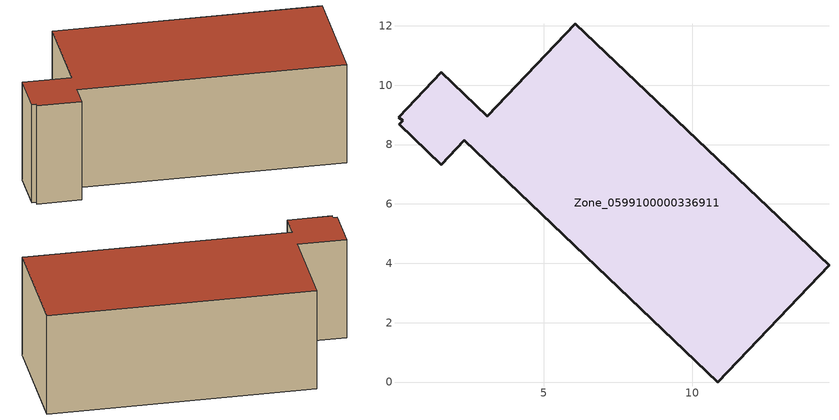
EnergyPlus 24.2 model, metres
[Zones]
Zone_0599100000336911
 floor ground (C_G): 2.33,8.14 1.55,7.32 0.14,8.68 0.25,8.8 0.11,8.93 1.55,10.44 3.1,8.95 6.07,12.06 14.61,3.93 10.86,0 z3.06
 wall outside (C_F): 3.1,8.95 1.55,10.44 0.11,8.93 0.25,8.8 0.14,8.68 1.55,7.32 2.33,8.14 10.86,0 14.61,3.93 6.07,12.06 3.1,8.95 z3.06:7.82
 roof outside (C_R): 0.11,8.93 0.25,8.8 0.14,8.68 1.55,7.32 2.33,8.14 10.86,0 14.61,3.93 6.07,12.06 3.1,8.95 1.55,10.44 z7.82
[BUILDING]
Pand.0599100000336911: North Axis=0; Terrain=City; Loads Convergence Tolerance Value=0.04; Temperature Convergence Tolerance Value=0.4; Solar Distribution=FullExterior; Maximum Number of Warmup Days=25; Minimum Number of Warmup Days=1
[Site:Location]
Rotterdam.The.Hague.AP_ZH_NLD Design_Conditions: Latitude=51.96; Longitude=4.45; Time Zone=1; Elevation=-4.5
[SITE:GROUNDTEMPERATURE:BUILDINGSURFACE]
18, 18, 18, 18, 18, 18, 18, 18, 18, 18, 18, 18
[MATERIAL] Thermal Absorptance=0.9; Solar Absorptance=0.7; Visible Absorptance=0.7
Name | Roughness | Thickness | Conductivity | Density | Specific Heat
G.TI.1975-1991 | MediumSmooth | 0.15 | 0.288461 | 540 | 1210
F.TI.1975-1991 | Rough | 0.3 | 0.230769 | 1920 | 840
R.TI.1975-1991 | MediumRough | 0.2 | 0.153846 | 1500 | 1000
[CONSTRUCTION]
C_G: G.TI.1975-1991
C_F: F.TI.1975-1991
C_R: R.TI.1975-1991
[ZONE]
Zone_0599100000336911: Type=1; Multiplier=1; Ceiling Height=Autocalculate; Volume=Autocalculate; Floor Area=autocalculate; Part of Total Floor Area=Yes
[ZONEINFILTRATION:DESIGNFLOWRATE]
Infil_Zone_0599100000336911: Zone or ZoneList or Space or SpaceList=Zone_0599100000336911; Schedule=AlwaysOn; Design Flow Rate Calculation Method=Flow/Area; Flow Rate per Floor Area=0.003; Constant Term Coefficient=1; Temperature Term Coefficient=0; Velocity Term Coefficient=0; Velocity Squared Term Coefficient=0
[HVACTEMPLATE:ZONE:IDEALLOADSAIRSYSTEM]
Zone_0599100000336911: Maximum Heating Supply Air Temperature=50; Minimum Cooling Supply Air Temperature=13; Maximum Heating Supply Air Humidity Ratio=0.0156; Minimum Cooling Supply Air Humidity Ratio=0.0077; Heating Limit=NoLimit; Cooling Limit=NoLimit; Dehumidification Control Type=ConstantSensibleHeatRatio; Cooling Sensible Heat Ratio=0.7; Dehumidification Setpoint=60; Humidification Control Type=None; Humidification Setpoint=30; Outdoor Air Method=None; Outdoor Air Flow Rate per Person=0.00944; Outdoor Air Flow Rate per Zone Floor Area=0; Outdoor Air Flow Rate per Zone=0; Demand Controlled Ventilation Type=None; Outdoor Air Economizer Type=NoEconomizer; Heat Recovery Type=None; Sensible Heat Recovery Effectiveness=0.7; Latent Heat Recovery Effectiveness=0.65
[ZONECONTROL:THERMOSTAT]
ThermostatControl_Zone_0599100000336911: Zone or ZoneList=Zone_0599100000336911; Control Type Schedule=DualSetpointControlType; Control 1=Thermostat_Zone_0599100000336911; Temperature Difference Between Cutout And Setpoint=0
[THERMOSTATSETPOINT:DUALSETPOINT]
Thermostat_Zone_0599100000336911: Heating Setpoint Temperature Schedule=HeatingSetpoint_Zone_0599100000336911; Cooling Setpoint Temperature Schedule=CoolingSetpoint_Zone_0599100000336911
[SCHEDULE:COMPACT]
HeatingSetpoint_Zone_0599100000336911: Through: 12/31, For: AllDays, Until: 24:00, 21
CoolingSetpoint_Zone_0599100000336911: Through: 12/31, For: AllDays, Until: 24:00, 24
DualSetpointControlType: Through: 12/31, For: AllDays, Until: 24:00, 4
AlwaysOn: Through: 12/31, For: AllDays, Until: 24:00, 1
